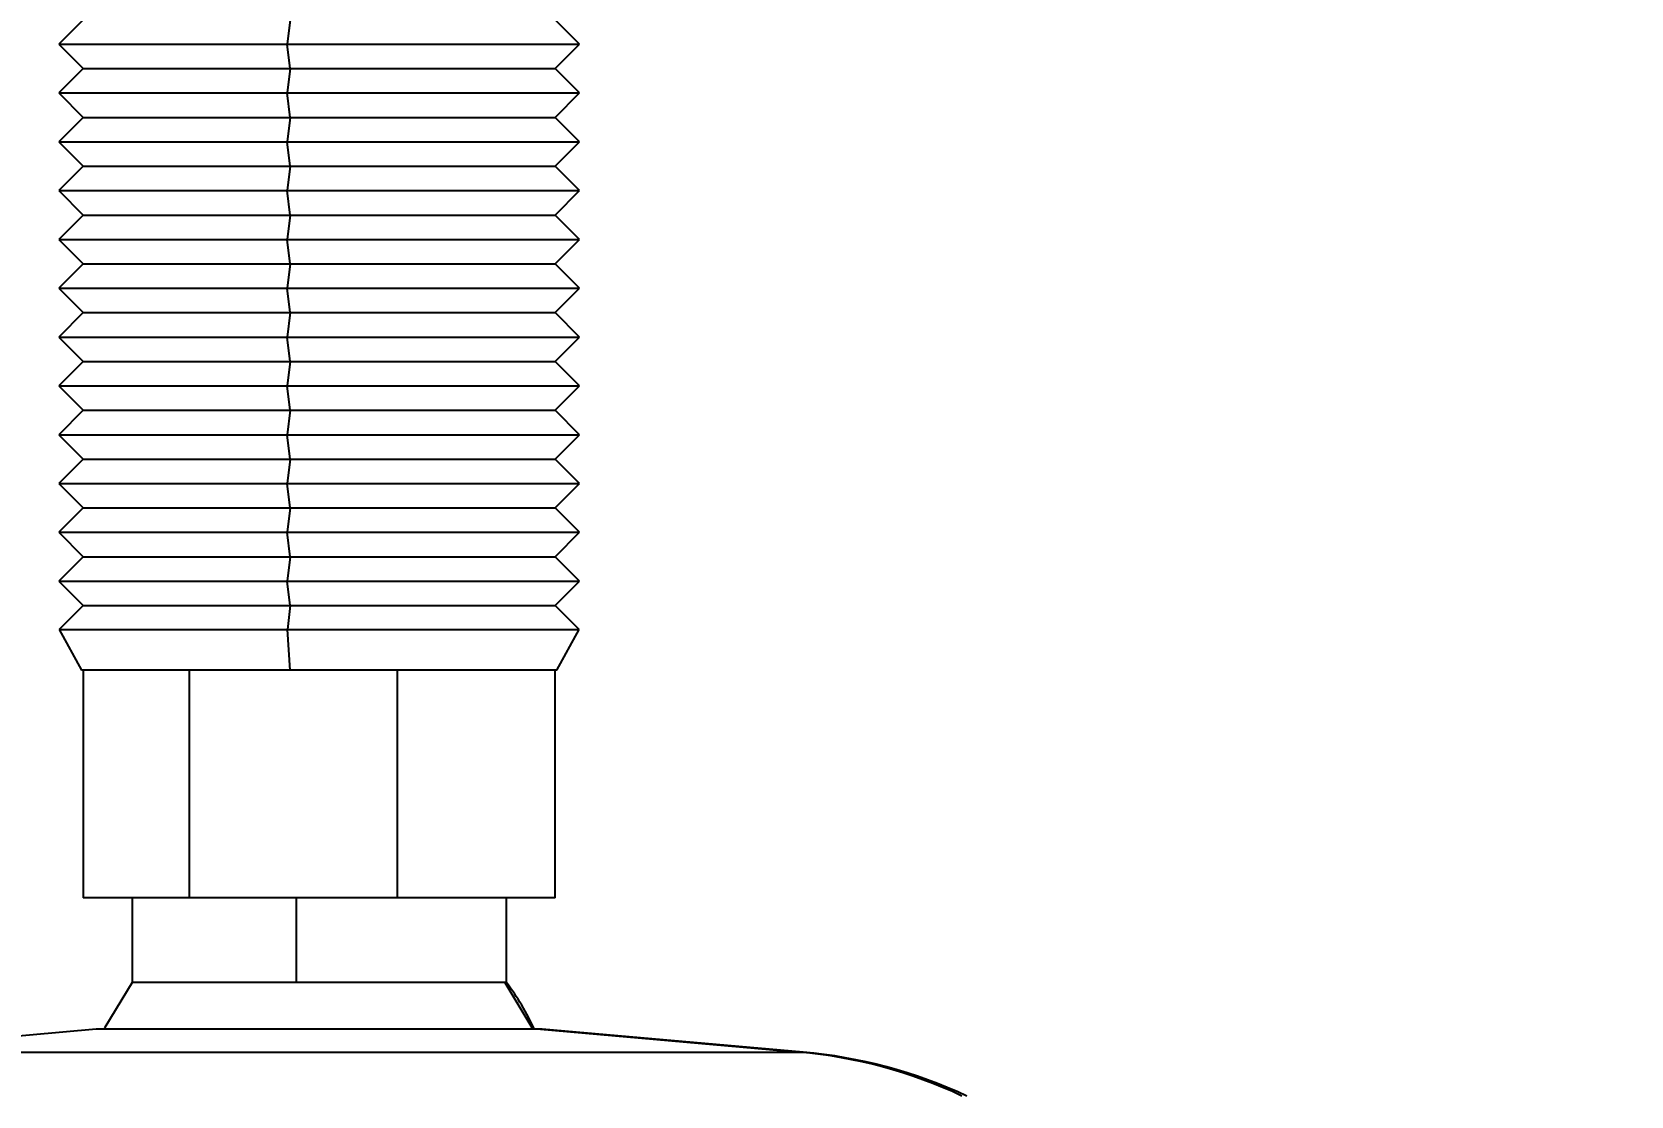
# Model space of a CAD drawing. Header units: millimetres. Extents: x 10 to 584, y 10 to 410.
# Drawn here: x 297.709 to 300.984, y 226.907 to 229.087 of the extents above; entities that cross this region are included whole.
import ezdxf

# ---------------------------------------------------------------- set-up
doc = ezdxf.new("R2010")
doc.units = ezdxf.units.MM
doc.layers.add('2', color=1, linetype='Continuous')
doc.styles.add('SLDTEXTSTYLE0', font='TXT', dxfattribs={"width": 0.7})
doc.dimstyles.new('SLDDIMSTYLE0', dxfattribs={"dimtxt": 3.5, "dimasz": 3.5, "dimexe": 0, "dimexo": 0.0625, "dimgap": 0.875, "dimtad": 1, "dimlfac": 15, "dimrnd": 1e-09, "dimzin": 12, "dimdsep": 46, "dimtxsty": 'SLDTEXTSTYLE0', "dimsah": 1, "dimcen": 0.09, "dimadec": 0, "dimazin": 3, "dimtfac": 1, "dimtofl": 0, "dimtmove": 0, "dimatfit": 3, "dimfxl": 0, "dimfrac": 2, "dimtolj": 1, "dimtzin": 12, "dimarcsym": 0})

# ---------------------------------------------------------------- blocks, each defined once
blk = doc.blocks.new('_D_1')
at = {"layer": '2', "color": 1}
for p, q in [((300.7018, 291.645), (391.2447, 291.645)), ((390.2447, 225.7783), (390.2447, 291.645)), ((264.8185, 225.7783), (391.2447, 225.7783))]:
    blk.add_line(p, q, dxfattribs=at)
for points in [[(390.2447, 291.645), (389.7062, 288.145), (390.7832, 288.145)], [(390.2447, 225.7783), (390.7832, 229.2783), (389.7062, 229.2783)]]:
    blk.add_solid(points, dxfattribs=at)
at = {"layer": '2', "color": 1, "char_height": 3.5, "attachment_point": 1, "rotation": 90, "style": 'SLDTEXTSTYLE0'}
for s, insert in [('50', (385.7184, 263.2932)), ('%%p', (385.733, 259.9537)), ('1000', (385.7184, 248.3064))]:
    blk.add_mtext(s, dxfattribs=dict(at, insert=insert))

msp = doc.modelspace()

# ---------------------------------------------------------------- linework, layer by layer
at = {"color": 7, "linetype": 'Continuous', "lineweight": 25}
for p, q in [((297.81417, 229.11165), (297.76417, 229.06165)), ((298.23841, 229.11165), (298.23229, 229.06165)), ((298.83083, 229.06165), (298.78083, 229.11165)), ((297.76417, 229.06165), (297.81417, 229.01165)), ((297.76417, 229.06165), (298.23229, 229.06165)), ((298.23229, 229.06165), (298.83083, 229.06165)), ((298.23841, 229.01165), (298.23229, 229.06165)), ((298.78083, 229.01165), (298.83083, 229.06165)), ((297.81417, 229.01165), (297.76417, 228.96165)), ((297.81417, 229.01165), (298.23841, 229.01165)), ((298.23841, 229.01165), (298.23229, 228.96165)), ((298.23841, 229.01165), (298.78083, 229.01165)), ((298.83083, 228.96165), (298.78083, 229.01165)), ((297.76417, 228.96165), (297.81417, 228.91165)), ((297.76417, 228.96165), (298.23229, 228.96165)), ((298.23841, 228.91165), (298.23229, 228.96165)), ((298.23229, 228.96165), (298.83083, 228.96165)), ((298.78083, 228.91165), (298.83083, 228.96165)), ((297.81417, 228.91165), (297.76417, 228.86165)), ((297.81417, 228.91165), (298.23841, 228.91165)), ((298.23841, 228.91165), (298.23229, 228.86165)), ((298.23841, 228.91165), (298.78083, 228.91165)), ((298.83083, 228.86165), (298.78083, 228.91165)), ((297.76417, 228.86165), (297.81417, 228.81165)), ((297.76417, 228.86165), (298.23229, 228.86165)), ((298.23841, 228.81165), (298.23229, 228.86165)), ((298.23229, 228.86165), (298.83083, 228.86165)), ((298.78083, 228.81165), (298.83083, 228.86165)), ((297.81417, 228.81165), (297.76417, 228.76165)), ((297.81417, 228.81165), (298.23841, 228.81165)), ((298.23841, 228.81165), (298.23229, 228.76165)), ((298.23841, 228.81165), (298.78083, 228.81165)), ((298.83083, 228.76165), (298.78083, 228.81165)), ((297.76417, 228.76165), (297.81417, 228.71165)), ((297.76417, 228.76165), (298.23229, 228.76165)), ((298.23229, 228.76165), (298.83083, 228.76165)), ((298.23841, 228.71165), (298.23229, 228.76165)), ((298.78083, 228.71165), (298.83083, 228.76165)), ((297.81417, 228.71165), (297.76417, 228.66165)), ((297.81417, 228.71165), (298.23841, 228.71165)), ((298.23841, 228.71165), (298.23229, 228.66165)), ((298.23841, 228.71165), (298.78083, 228.71165)), ((298.83083, 228.66165), (298.78083, 228.71165)), ((297.76417, 228.66165), (297.81417, 228.61165)), ((297.76417, 228.66165), (298.23229, 228.66165)), ((298.23229, 228.66165), (298.83083, 228.66165)), ((298.23841, 228.61165), (298.23229, 228.66165)), ((298.78083, 228.61165), (298.83083, 228.66165)), ((297.81417, 228.61165), (297.76417, 228.56165)), ((297.81417, 228.61165), (298.23841, 228.61165)), ((298.23841, 228.61165), (298.23229, 228.56165)), ((298.23841, 228.61165), (298.78083, 228.61165)), ((298.83083, 228.56165), (298.78083, 228.61165)), ((297.76417, 228.56165), (297.81417, 228.51165)), ((297.76417, 228.56165), (298.23229, 228.56165)), ((298.23841, 228.51165), (298.23229, 228.56165)), ((298.23229, 228.56165), (298.83083, 228.56165)), ((298.78083, 228.51165), (298.83083, 228.56165)), ((297.81417, 228.51165), (297.76417, 228.46165)), ((297.81417, 228.51165), (298.23841, 228.51165)), ((298.23841, 228.51165), (298.23229, 228.46165)), ((298.23841, 228.51165), (298.78083, 228.51165)), ((298.83083, 228.46165), (298.78083, 228.51165)), ((297.76417, 228.46165), (297.81417, 228.41165)), ((297.76417, 228.46165), (298.23229, 228.46165)), ((298.23841, 228.41165), (298.23229, 228.46165)), ((298.23229, 228.46165), (298.83083, 228.46165)), ((298.78083, 228.41165), (298.83083, 228.46165)), ((297.81417, 228.41165), (297.76417, 228.36165)), ((297.81417, 228.41165), (298.23841, 228.41165)), ((298.23841, 228.41165), (298.23229, 228.36165)), ((298.23841, 228.41165), (298.78083, 228.41165)), ((298.83083, 228.36165), (298.78083, 228.41165)), ((297.76417, 228.36165), (297.81417, 228.31165)), ((297.76417, 228.36165), (298.23229, 228.36165)), ((298.23841, 228.31165), (298.23229, 228.36165)), ((298.23229, 228.36165), (298.83083, 228.36165)), ((298.78083, 228.31165), (298.83083, 228.36165)), ((297.81417, 228.31165), (297.76417, 228.26165)), ((297.81417, 228.31165), (298.23841, 228.31165)), ((298.23841, 228.31165), (298.23229, 228.26165)), ((298.23841, 228.31165), (298.78083, 228.31165)), ((298.83083, 228.26165), (298.78083, 228.31165)), ((297.76417, 228.26165), (297.81417, 228.21165)), ((297.76417, 228.26165), (298.23229, 228.26165)), ((298.23841, 228.21165), (298.23229, 228.26165)), ((298.23229, 228.26165), (298.83083, 228.26165)), ((298.78083, 228.21165), (298.83083, 228.26165)), ((297.81417, 228.21165), (297.76417, 228.16165)), ((297.81417, 228.21165), (298.23841, 228.21165)), ((298.23841, 228.21165), (298.23229, 228.16165)), ((298.23841, 228.21165), (298.78083, 228.21165)), ((298.83083, 228.16165), (298.78083, 228.21165)), ((297.76417, 228.16165), (297.81417, 228.11165)), ((297.76417, 228.16165), (298.23229, 228.16165)), ((298.23229, 228.16165), (298.83083, 228.16165)), ((298.23841, 228.11165), (298.23229, 228.16165)), ((298.78083, 228.11165), (298.83083, 228.16165)), ((297.81417, 228.11165), (297.76417, 228.06165)), ((297.81417, 228.11165), (298.23841, 228.11165)), ((298.23841, 228.11165), (298.23229, 228.06165)), ((298.23841, 228.11165), (298.78083, 228.11165)), ((298.83083, 228.06165), (298.78083, 228.11165)), ((297.76417, 228.06165), (297.81417, 228.01165)), ((297.76417, 228.06165), (298.23229, 228.06165)), ((298.23229, 228.06165), (298.83083, 228.06165)), ((298.23841, 228.01165), (298.23229, 228.06165)), ((298.78083, 228.01165), (298.83083, 228.06165)), ((297.81417, 228.01165), (297.76417, 227.96165)), ((297.81417, 228.01165), (298.23841, 228.01165)), ((298.23841, 228.01165), (298.23229, 227.96165)), ((298.23841, 228.01165), (298.78083, 228.01165)), ((298.83083, 227.96165), (298.78083, 228.01165)), ((297.76417, 227.96165), (297.81417, 227.91165)), ((297.76417, 227.96165), (298.23229, 227.96165)), ((298.23229, 227.96165), (298.83083, 227.96165)), ((298.23841, 227.91165), (298.23229, 227.96165)), ((298.78083, 227.91165), (298.83083, 227.96165)), ((297.81417, 227.91165), (297.76485, 227.86233)), ((297.81417, 227.91165), (298.23841, 227.91165)), ((298.23841, 227.91165), (298.23238, 227.86233)), ((298.23841, 227.91165), (298.78083, 227.91165)), ((298.83015, 227.86233), (298.78083, 227.91165)), ((297.76485, 227.86233), (297.81083, 227.77938)), ((297.76485, 227.86233), (298.23238, 227.86233)), ((298.23238, 227.86233), (298.83015, 227.86233)), ((298.238, 227.77938), (298.23238, 227.86233)), ((298.78417, 227.77938), (298.83015, 227.86233)), ((298.238, 227.77938), (297.81083, 227.77938)), ((297.81417, 227.77938), (297.81417, 227.31271)), ((298.03204, 227.31271), (298.03204, 227.77938)), ((298.78417, 227.77938), (298.238, 227.77938)), ((298.457, 227.77938), (298.457, 227.31271)), ((298.78083, 227.31271), (298.78083, 227.77938)), ((298.03204, 227.31271), (297.81417, 227.31271)), ((297.91417, 227.31271), (297.91417, 227.13938)), ((298.457, 227.31271), (298.03204, 227.31271)), ((298.25063, 227.31271), (298.25063, 227.13938)), ((298.78083, 227.31271), (298.457, 227.31271)), ((298.68083, 227.13938), (298.68083, 227.31271)), ((298.25063, 227.13938), (297.91417, 227.13938)), ((298.67796, 227.13938), (298.25063, 227.13938)), ((298.68083, 227.13938), (298.67796, 227.13938)), ((297.84088, 227.04353), (297.30649, 226.99678)), ((298.75069, 227.04353), (297.84088, 227.04353)), ((298.75069, 227.04353), (299.28107, 226.99678)), ((298.75411, 227.04353), (298.75069, 227.04353)), ((299.28851, 226.99678), (298.75411, 227.04353))]:
    msp.add_line(p, q, dxfattribs=at)
at = {"color": 59, "linetype": 'Continuous', "lineweight": 25}
for p, q in [((297.30649, 226.99678), (299.28107, 226.99678)), ((299.28107, 226.99678), (299.28851, 226.99678))]:
    msp.add_line(p, q, dxfattribs=at)
at = {"color": 7, "linetype": 'Continuous', "lineweight": 25, "flags": 128}
msp.add_lwpolyline([(297.91417, 227.13938), (297.85864, 227.0475), (297.85683, 227.04353)], dxfattribs=at)
at = {"color": 59, "linetype": 'Continuous', "lineweight": 25, "flags": 128}
msp.add_lwpolyline([(298.67796, 227.13938), (298.73307, 227.0475), (298.73486, 227.04353)], dxfattribs=at)
at = {"color": 7, "linetype": 'Continuous', "lineweight": 25}
for centre, radius, start, end in [((298.2975, 226.84498), 0.48333, 24.25433, 37.52351), ((299.19434, 226.01393), 0.98667, 64.82693, 84.95664), ((299.20135, 226.00058), 1, 65, 85)]:
    msp.add_arc(centre, radius, start, end, dxfattribs=at)

# ---------------------------------------------------------------- dimensions: what is measured, and where the dimension line sits
at = {"layer": '2', "color": 1}
dim = msp.add_linear_dim(base=(390.24471, 291.64498), p1=(263.81849, 225.77832), p2=(299.70183, 291.64498), angle=90, text='1000%%p50', dimstyle='SLDDIMSTYLE0', dxfattribs=at)
dim.commit()
dim.dimension.update_dxf_attribs({"geometry": '_D_1', "text_midpoint": (390.24471, 258.71165), "dimtype": 160})

doc.saveas('drawing.dxf')
